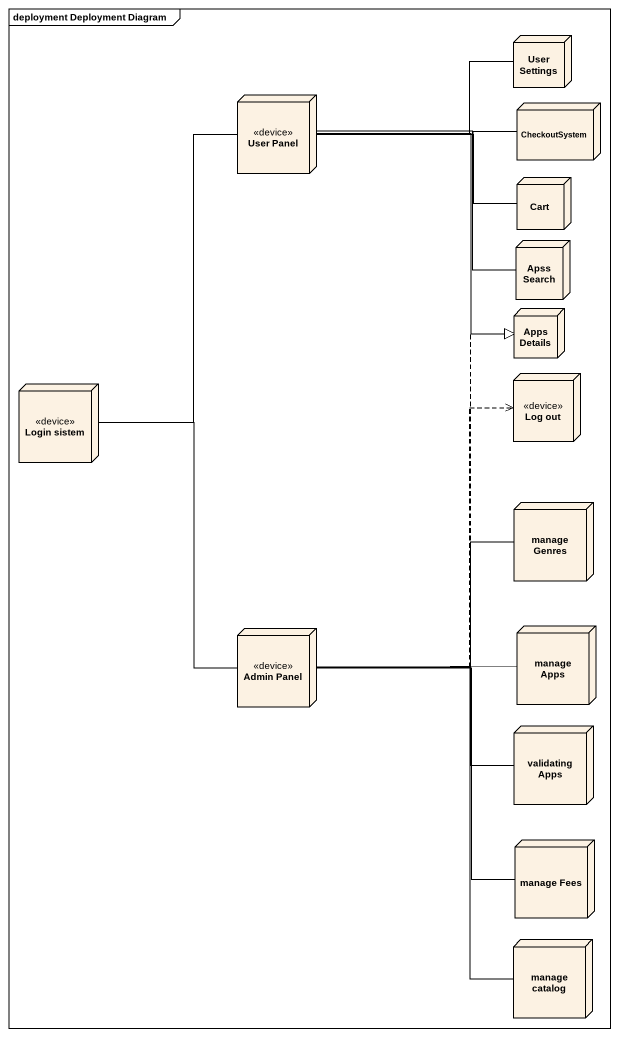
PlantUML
@startuml
mainframe deployment Deployment Diagram
node "User Settings" as User_Settings
node "User Panel" as User_Panel <<device>>
node CheckoutSystem
node Cart
node "Apss Search" as Apss_Search
node "Apps Details" as Apps_Details
node "Login sistem" as Login_sistem <<device>>
node "Log out" as Log_out <<device>>
node "manage Genres" as manage_Genres
node "Admin Panel" as Admin_Panel <<device>>
node "manage Apps" as manage_Apps
node "validating Apps" as validating_Apps
node "manage Fees" as manage_Fees
node "manage catalog" as manage_catalog
User_Panel -right- User_Settings
User_Panel -right- CheckoutSystem
User_Panel -right- Cart
User_Panel -right- Apss_Search
User_Panel -- Apps_Details
Login_sistem -up- User_Panel
Login_sistem -- Admin_Panel
Admin_Panel .up.|> Apps_Details
Admin_Panel .up.> Log_out
Admin_Panel -right- manage_Genres
Admin_Panel -right- manage_Apps
Admin_Panel -right- validating_Apps
Admin_Panel -- manage_Fees
Admin_Panel -- manage_catalog
@enduml
